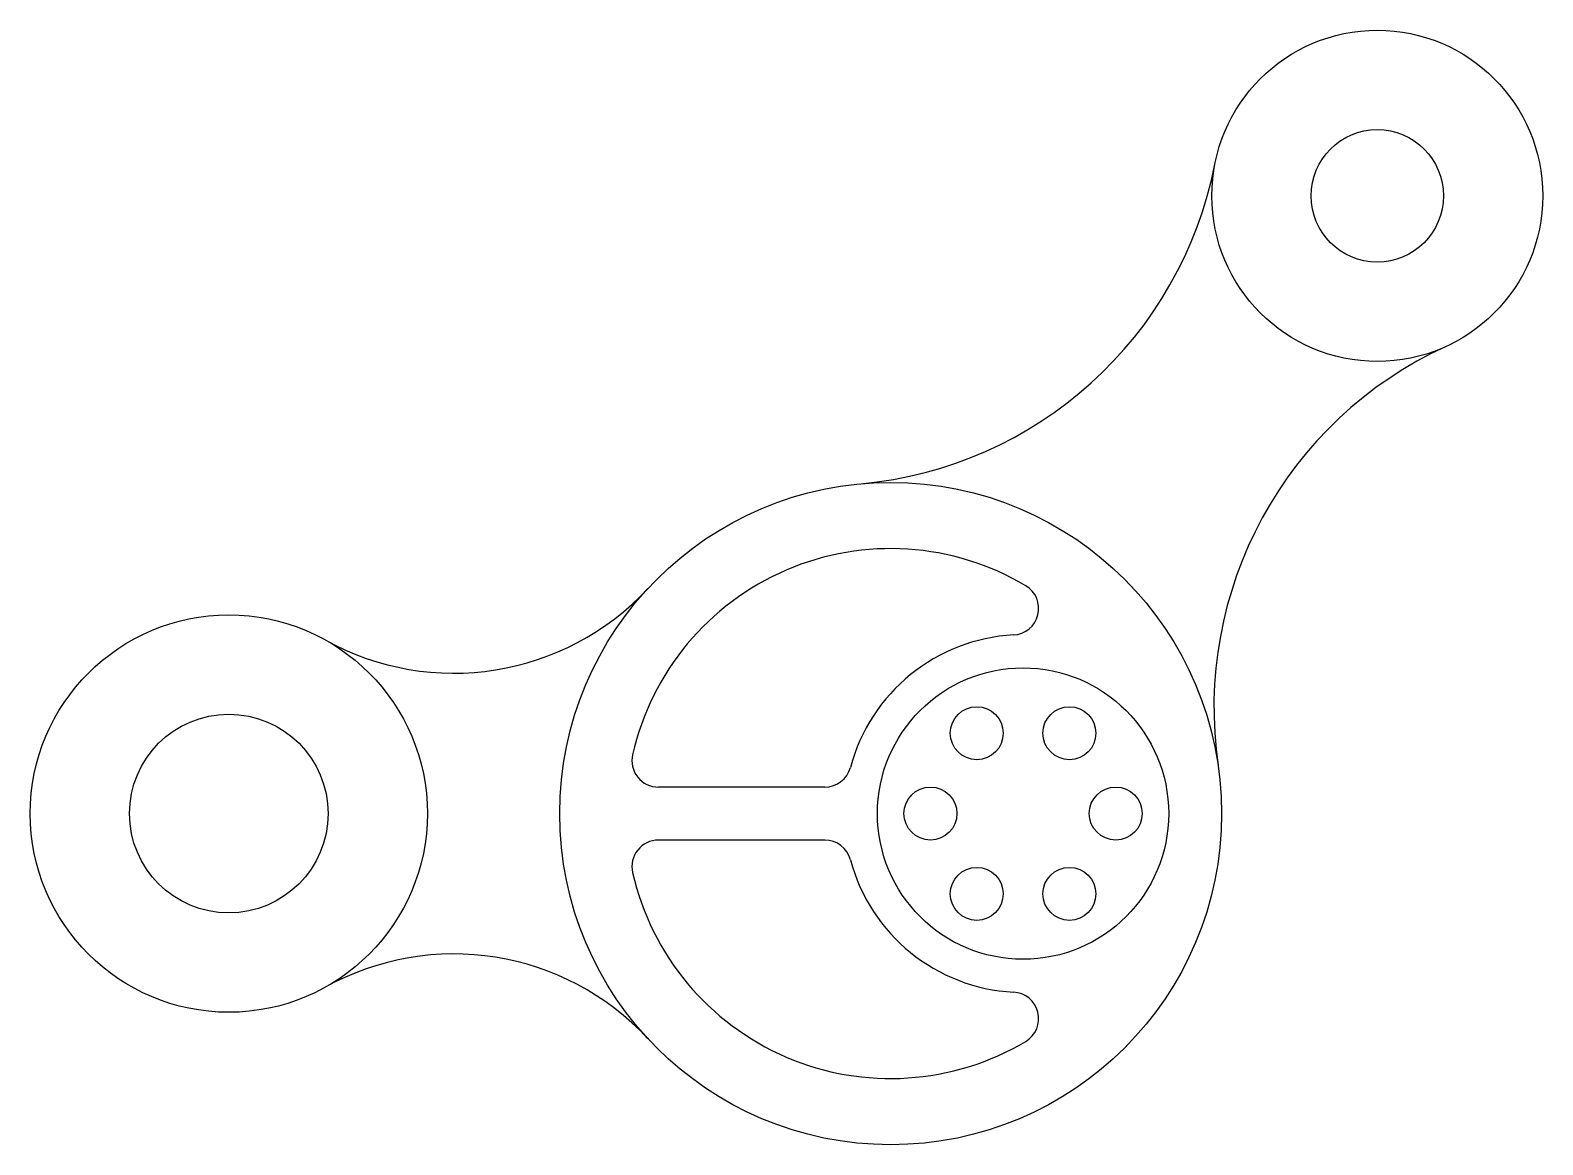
# Model space of a CAD drawing. Header units: millimetres. Extents: x 274 to 503, y 116 to 284.
import ezdxf

# ---------------------------------------------------------------- set-up
doc = ezdxf.new("R2010")
doc.units = ezdxf.units.MM
doc.layers.add('Model-Front', color=7, linetype='Continuous')

# ---------------------------------------------------------------- blocks, each defined once
blk = doc.blocks.new('*U2')
at = {"layer": 'Model-Front'}
blk.add_circle((0, 0), 4, dxfattribs=at)
blk = doc.blocks.new('*U3')
at = {"layer": 'Model-Front', "color": 0, "linetype": 'ByBlock', "lineweight": -2, "transparency": 16777216}
for p, rotation in [((417.46, 178.25), 120), ((431.46, 178.25), 59.99999999999999), ((410.46, 166.12), 180), ((417.46, 154), 239.9999999999999), ((431.46, 154), 299.9999999999999)]:
    blk.add_blockref('*U2', p, dxfattribs=dict(at, rotation=rotation))
blk.add_blockref('*U2', (438.46, 166.12), dxfattribs=at)

msp = doc.modelspace()

# ---------------------------------------------------------------- linework, layer by layer
at = {"layer": 'Model-Front'}
for p, q in [((394.51, 170.12), (369.36, 170.12)), ((394.51, 162.12), (369.36, 162.12))]:
    msp.add_line(p, q, dxfattribs=at)
for centre, radius in [((477.98, 259.38), 25), ((477.98, 259.38), 10), ((404.46, 166.12), 50), ((304.46, 166.12), 30), ((424.46, 166.12), 22), ((304.46, 166.12), 15)]:
    msp.add_circle(centre, radius, dxfattribs=at)
for centre, radius, start, end in [((394.55, 275.68), 60, 275.1662, 348.9472), ((513.3, 182.07), 60, 114.5527, 188.3337), ((404.46, 166.12), 40, 59.3084, 167.1604), ((338.46, 227.31), 40, 240.9407, 317.1666), ((422.83, 197.08), 4, 273.0048, 59.3084), ((424.46, 166.12), 27, 93.0048, 165.0448), ((369.36, 174.12), 4, 167.1604, 270), ((394.51, 174.12), 4, 270, 345.0448), ((369.36, 158.12), 4, 90, 192.8396), ((394.51, 158.12), 4, 14.9552, 90), ((424.46, 166.12), 27, 194.9552, 266.9952), ((404.46, 166.12), 40, 192.8396, 300.6916), ((338.46, 104.93), 40, 42.8334, 119.0593), ((422.83, 135.16), 4, 300.6916, 86.9952)]:
    msp.add_arc(centre, radius, start, end, dxfattribs=at)

# ---------------------------------------------------------------- block references
msp.add_blockref('*U3', (0, 0), dxfattribs=at)

doc.saveas('drawing.dxf')
